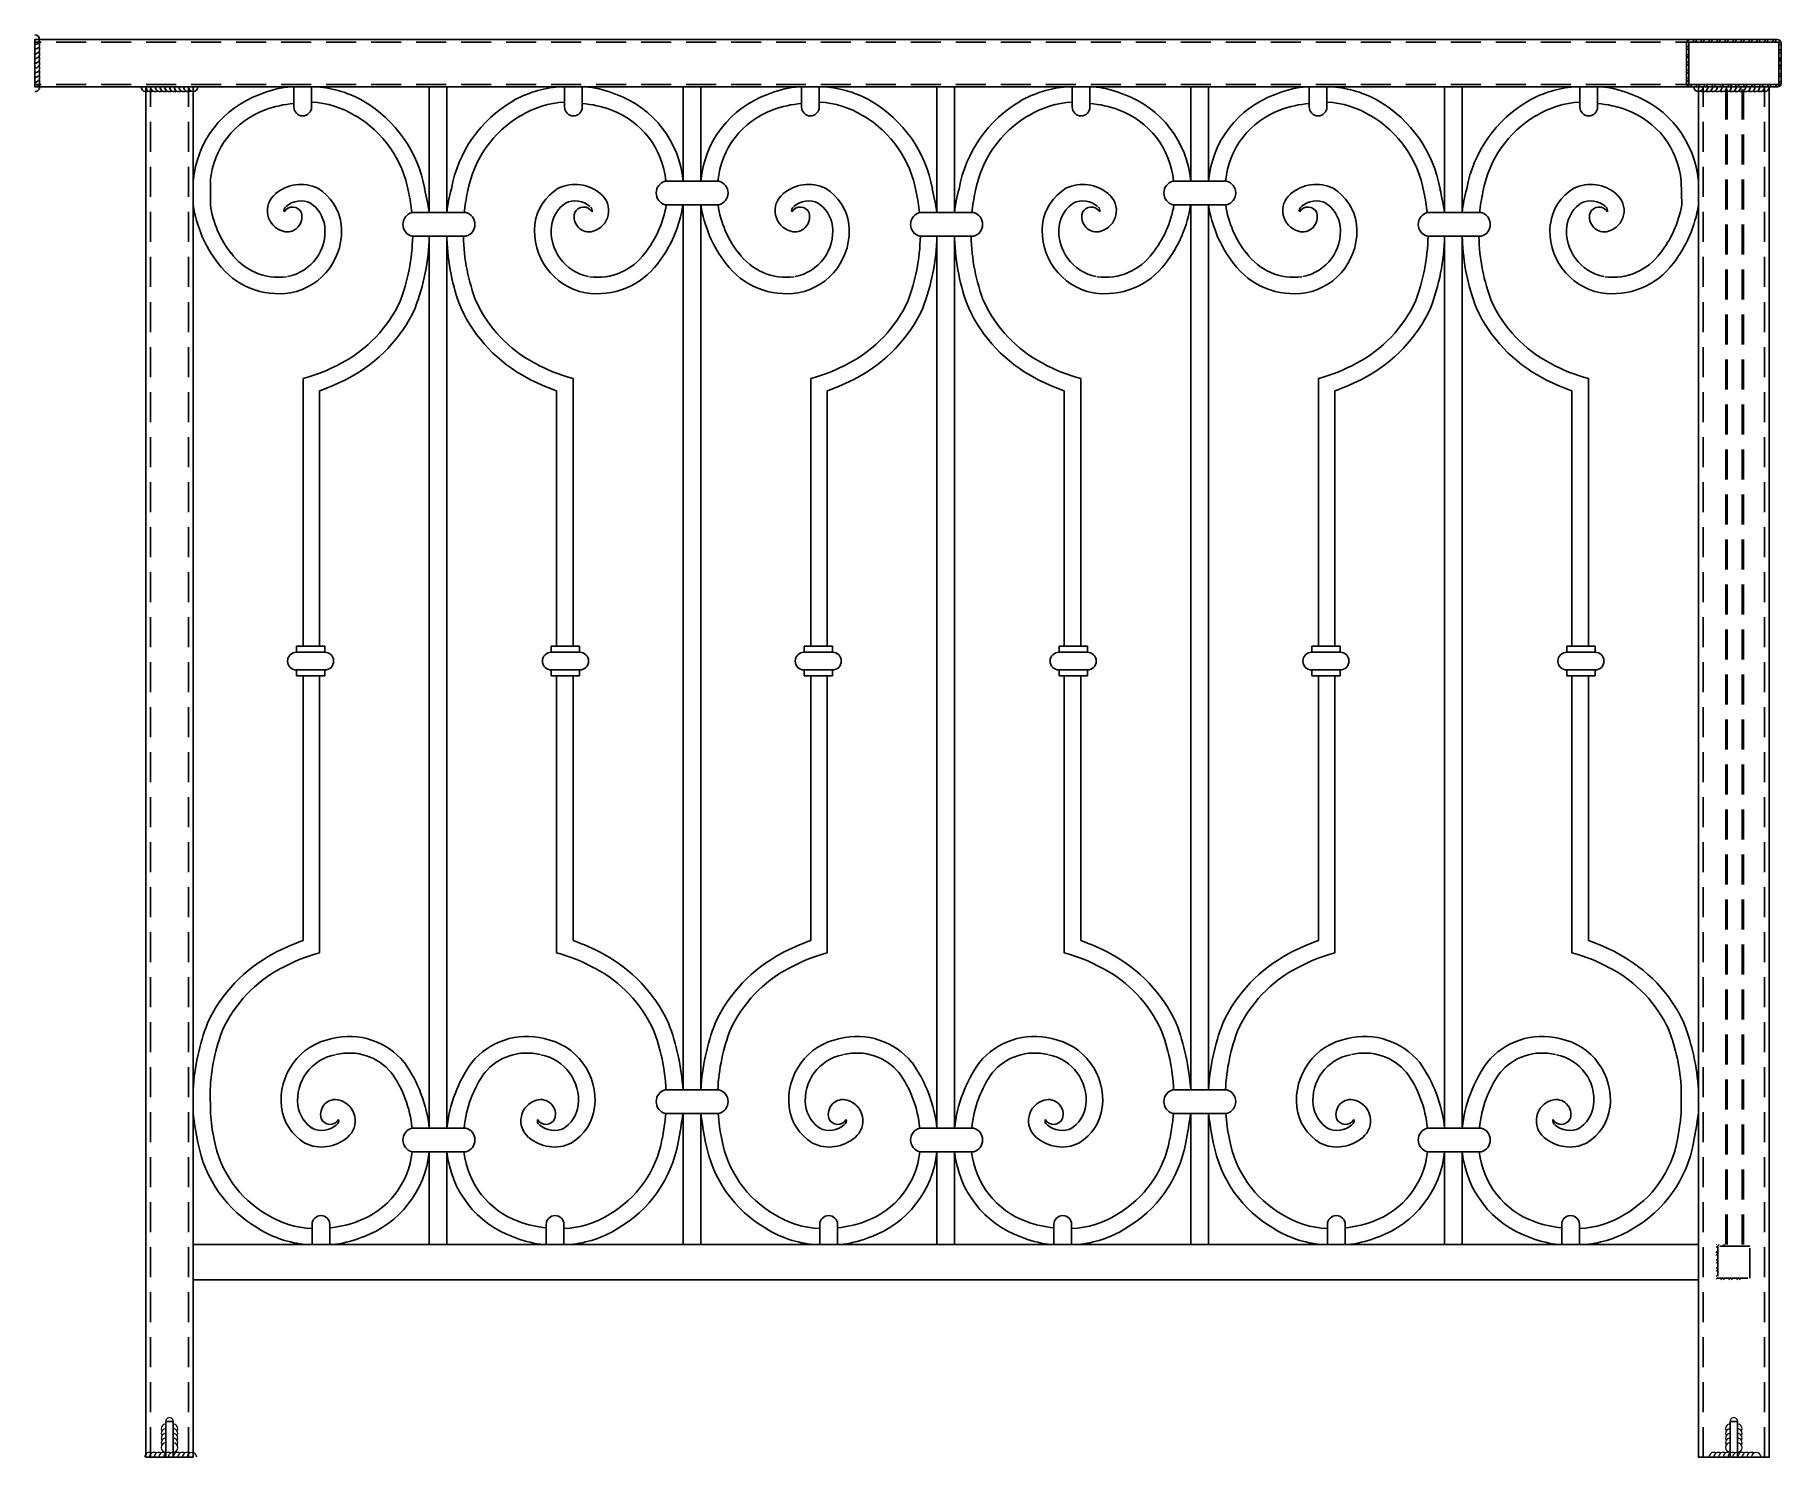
# Model space of a CAD drawing. Header units: millimetres. Extents: x -93 to 1386, y 0 to 1204.
import ezdxf

# ---------------------------------------------------------------- set-up
doc = ezdxf.new("R2010")
doc.units = ezdxf.units.MM
doc.linetypes.add('DASHED', pattern=[19.05, 12.7, -6.35])
for name, color, linetype in [('@F05_Section_Steel', 24, 'Continuous'), ('F01_Section_AL', 92, 'Continuous'), ('F01_Section_Alu.E', 92, 'Continuous'), ('F22_Dim', 9, 'Continuous'), ('F_Submate_Other', 250, 'Continuous'), ('XX', 6, 'DASHED')]:
    doc.layers.add(name, color=color, linetype=linetype)
doc.layers.add('JY-11填充层', color=8, linetype='Continuous', lineweight=5)
pattern_1 = [(45, (-4721827.917, -2143595.9196), (-3.3675960454, 3.3675960454), []), (45, (-4721825.6718, -2143595.9196), (-3.3675960454, 3.3675960454), [])]

# ---------------------------------------------------------------- blocks, each defined once
blk = doc.blocks.new('肋板侧')
at = {"layer": '@F05_Section_Steel', "ltscale": 10}
blk.add_lwpolyline([(-3, 0), (3, 0), (3, 30), (-3, 30)], close=True, dxfattribs=at)
at = {"layer": 'JY-11填充层'}
blk.add_lwpolyline([(1, 30), (3, 30, 1.147558), (-3, 30)], format="xyb", close=True, dxfattribs=at)
for centre, start, end in [((-3, 24), 90, 210), ((-3, 20), 90, 210), ((-3, 16), 90, 210), ((-3, 12), 90, 210), ((3, 24), 330, 90), ((3, 20), 330, 90), ((3, 16), 330, 90), ((3, 12), 330, 90), ((-17, 0), 60, 180), ((-13, 0), 60, 180), ((-9, 0), 60, 180), ((-5, 0), 60, 180), ((-3, 8), 90, 270), ((-1, 0), 60, 180), ((3, 0), 60, 180), ((3, 8), 270, 90), ((7, 0), 60, 180), ((11, 0), 60, 180), ((15, 0), 60, 180), ((19, 0), 0, 180)]:
    blk.add_arc(centre, 4, start, end, dxfattribs=at)
blk = doc.blocks.new('*U9')
at = {"layer": 'F_Submate_Other', "color": 8, "extrusion": (7.4988e-33, 1.22465e-16, -1)}
for centre, end in [((-4, 0), 0), ((-8, 0), 300), ((-12, 0), 300), ((-16, 0), 300), ((-20, 0), 300), ((-24, 0), 300), ((-28, 0), 300), ((-32, 0), 300), ((-36, 0), 300), ((-40, 0), 300), ((-44, 0), 300)]:
    blk.add_arc(centre, 4, 180, end, dxfattribs=at)
blk = doc.blocks.new('*U10')
at = {"layer": 'F_Submate_Other', "color": 8, "extrusion": (7.4988e-33, 1.22465e-16, -1)}
for centre, end in [((-4, 0), 0), ((-8, 0), 300), ((-12, 0), 300), ((-16, 0), 300), ((-20, 0), 300), ((-24, 0), 300), ((-28, 0), 300), ((-32, 0), 300), ((-36, 0), 300), ((-40, 0), 300), ((-44, 0), 300), ((-48, 0), 300), ((-52, 0), 300), ((-56, 0), 300), ((-60, 0), 300)]:
    blk.add_arc(centre, 4, 180, end, dxfattribs=at)
blk = doc.blocks.new('铁4花格1')
at = {"layer": 'F22_Dim'}
for p, q in [((515.5, -79.8), (515.5, 0)), ((530.5, -79.8), (530.5, 0)), ((415.1, 0), (415.1, -17)), ((430.1, 0), (430.1, -17)), ((500.4, -79.8), (545.9, -79.8)), ((545.9, -99.8), (500.4, -99.8)), ((515.5, -849), (515.5, -99.8)), ((530.5, -849), (530.5, -99.8)), ((422.3, -247), (422.3, -473.6)), ((408.3, -257.2), (408.3, -473.6)), ((403.9, -473.6), (403.9, -478.6)), ((403.9, -473.6), (427.9, -473.6)), ((403.9, -478.6), (427.9, -478.6)), ((427.9, -473.6), (427.9, -478.6)), ((403.9, -498.6), (403.9, -493.6)), ((403.9, -493.6), (427.9, -493.6)), ((403.9, -498.6), (427.9, -498.6)), ((408.3, -733), (408.3, -498.6)), ((422.3, -722.8), (422.3, -498.6)), ((427.9, -498.6), (427.9, -493.6)), ((500.4, -849), (545.9, -849)), ((545.9, -869), (500.4, -869)), ((515.5, -980), (515.5, -869)), ((530.5, -980), (530.5, -869)), ((399.6, -980), (399.6, -963)), ((414.6, -980), (414.6, -963)), ((419.6, -980), (394.6, -980))]:
    blk.add_line(p, q, dxfattribs=at)
for centre, radius, start, end in [((425.8, -105.6), 108.3, 120.2928, 169.7252), ((416.6, -90.3), 90.5, 93.9655, 120.1807), ((419.1, -91.5), 78.7, 92.923, 121.4472), ((421.4, -109.6), 96, 69.9676, 84.824), ((423, -94.2), 94.9, 67.7487, 82.5386), ((429.3, -87.6), 86.5, 5.1334, 69.9388), ((425.8, -105.6), 94.3, 120.4398, 169.7683), ((422.6, -17), 7.5, 180, 0), ((430.5, -85.9), 70.6, 4.9661, 70.3202), ((440.6, -119.3), 125.8, 164.7991, 174.1456), ((431.2, -121.4), 41.5, 121.0051, 172.7579), ((424.1, -115.6), 33.1, 48.9299, 115.6109), ((503.1, -89.8), 10.4, 105.0629, 254.9371), ((543.2, -89.8), 10.4, 285.0629, 74.9371), ((511, -126.1), 181.9, 168.2726, 173.7805), ((431.2, -121.4), 27.5, 121.0051, 172.7579), ((424.1, -115.6), 19.1, 48.9299, 115.6109), ((431.2, -110), 8.33, 30.8842, 155.7917), ((434.3, -104.7), 4.23, 346.3099, 50.3955), ((434.3, -104.7), 18.2, 285.7344, 50.3955), ((411, -84.3), 91.6, 321.5714, 350.2734), ((408.4, -83.2), 108.3, 322.2805, 351.1506), ((442.7, -122.2), 53, 173.3628, 259.3449), ((442.7, -122.2), 39, 173.3628, 259.3449), ((435.8, -110.1), 12.6, 163.8432, 285.7786), ((493.8, -123.1), 178.4, 181.7653, 201.135), ((493.8, -123.1), 164.4, 181.1787, 201.135), ((443.1, -111.8), 49.4, 262.015, 324.469), ((443.1, -111.8), 63.3, 260.6553, 323.595), ((442.7, -133.9), 127.1, 204.8921, 242.176), ((442.7, -133.9), 113.1, 204.8921, 242.176), ((464.1, -97), 155.7, 241.6243, 254.4371), ((457.7, -110.4), 154.9, 241.3171, 251.4066), ((403.9, -486.1), 7.5, 90, 270), ((427.9, -486.1), 7.5, 270, 90), ((372.9, -869.6), 154.9, 61.3171, 71.4066), ((366.5, -883), 155.7, 61.6243, 74.4371), ((387.9, -846.1), 127.1, 24.8921, 62.176), ((387.9, -846.1), 113.1, 24.8921, 62.176), ((336.8, -856.9), 164.4, 2.7576, 21.135), ((318.2, -862.4), 197.7, 3.8856, 20.6809), ((383.2, -864.4), 60.5, 76.0724, 140.503), ((387.9, -857.8), 53, 353.3628, 79.3449), ((432.1, -893.8), 117.3, 144.6447, 174.0059), ((383.2, -864.4), 46.5, 76.0724, 140.503), ((387.9, -857.8), 39, 353.3628, 79.3449), ((426.7, -890.9), 97.2, 144.2294, 174.4747), ((396.3, -875.3), 18.2, 105.7344, 230.3955), ((394.8, -869.9), 12.6, 343.8432, 105.7786), ((503.1, -859), 10.4, 105.0629, 254.9371), ((543.2, -859), 10.4, 285.0629, 74.9371), ((399.4, -858.6), 27.5, 301.0051, 352.7579), ((399.4, -858.6), 41.5, 301.0051, 352.7579), ((336.8, -856.9), 164.4, 348.1087, 355.7835), ((-287.8, -747.9), 812.3, 349.6571, 351.4216), ((396.3, -875.3), 4.23, 166.3099, 230.3955), ((399.4, -870), 8.33, 210.8842, 335.7917), ((406.5, -864.4), 19.1, 228.9299, 295.6109), ((400.8, -893.1), 85.7, 185.6255, 250.0966), ((400.1, -894.1), 70.6, 186.0507, 250.3202), ((406.5, -864.4), 33.1, 228.9299, 295.6109), ((406.9, -874.7), 92.2, 299.9049, 349.7238), ((406.9, -874.7), 106.1, 299.7543, 349.6858), ((409.2, -870.4), 96, 249.9676, 264.2773), ((407.1, -963), 7.5, 0, 180), ((411.1, -887.5), 79.1, 272.5837, 301.9304), ((407.6, -885.8), 94.9, 247.7487, 262.1984), ((411.5, -887.8), 92.6, 275.0849, 301.3432)]:
    blk.add_arc(centre, radius, start, end, dxfattribs=at)
blk = doc.blocks.new('铁花四2')
at = {"layer": 'F22_Dim'}
for p, q in [((-16, -106.4), (-16, 0)), ((-1, -106.4), (-1, 0)), ((-130.7, 0), (-130.7, -17)), ((-115.7, 0), (-115.7, -17)), ((-16, -106.4), (-16, -75.1)), ((-1, -106.4), (-1, -75.1)), ((15, -106.4), (-30.5, -106.4)), ((-30.5, -126.4), (15, -126.4)), ((-16, -881.5), (-16, -126.4)), ((-1, -881.5), (-1, -126.4)), ((-122.9, -247), (-122.9, -473.6)), ((-108.9, -257.2), (-108.9, -473.6)), ((-104.5, -473.6), (-128.5, -473.6)), ((-128.5, -473.6), (-128.5, -478.6)), ((-104.5, -478.6), (-128.5, -478.6)), ((-104.5, -473.6), (-104.5, -478.6)), ((-104.5, -493.6), (-128.5, -493.6)), ((-128.5, -498.6), (-128.5, -493.6)), ((-104.5, -498.6), (-128.5, -498.6)), ((-122.9, -722.8), (-122.9, -498.6)), ((-108.9, -733), (-108.9, -498.6)), ((-104.5, -498.6), (-104.5, -493.6)), ((-16, -881.5), (-16, -842.1)), ((15, -881.5), (-30.5, -881.5)), ((-30.5, -901.5), (15, -901.5)), ((-16, -980), (-16, -901.5)), ((-1, -980), (-1, -901.5)), ((-115.2, -980), (-115.2, -963)), ((-100.2, -980), (-100.2, -963)), ((-120.2, -980), (-95.2, -980))]:
    blk.add_line(p, q, dxfattribs=at)
for centre, radius, start, end in [((-130.1, -87.3), 86.2, 110.0092, 175.0016), ((-123.6, -94.2), 94.9, 97.4614, 112.2513), ((-122, -109.6), 96, 95.176, 110.0324), ((-119.7, -91.5), 78.7, 58.5528, 87.077), ((-117.2, -90.3), 90.5, 59.8193, 86.0345), ((-126.4, -105.6), 108.3, 10.2748, 59.7072), ((-131.1, -85.9), 70.6, 109.6798, 175.0339), ((-123.2, -17), 7.5, 180, 0), ((-126.4, -105.6), 94.3, 10.2317, 59.5602), ((-124.7, -115.6), 33.1, 64.3891, 131.0701), ((-131.8, -121.4), 41.5, 7.2421, 58.9949), ((-262.3, -142.8), 248.9, 8.3994, 13.1211), ((-110.2, -83.8), 107, 188.5963, 217.8074), ((-119.5, -89.1), 82.5, 187.4591, 219.2257), ((-134.9, -104.7), 18.2, 129.6045, 254.2656), ((-134.9, -104.7), 4.23, 129.6045, 193.6901), ((-131.8, -110), 8.33, 24.2083, 149.1158), ((-124.7, -115.6), 19.1, 64.3891, 131.0701), ((-131.8, -121.4), 27.5, 7.2421, 58.9949), ((-211.6, -126.1), 181.9, 6.2195, 11.7274), ((-136.4, -110.1), 12.6, 254.2214, 16.1568), ((-143.3, -122.2), 39, 280.6551, 6.6372), ((-143.3, -122.2), 53, 280.6551, 6.6372), ((-27.9, -116.4), 10.4, 105.0629, 254.9371), ((12.3, -116.4), 10.4, 285.0629, 74.9371), ((-194.4, -123.1), 164.4, 338.865, 358.8213), ((-195.4, -122.8), 179.4, 338.8927, 358.8281), ((-143.7, -111.8), 49.4, 215.531, 277.985), ((-143.8, -111.8), 63.3, 216.405, 279.3447), ((-143.3, -133.9), 113.1, 297.824, 335.1079), ((-143.3, -133.9), 127.1, 297.824, 335.1079), ((-164.7, -97), 155.7, 285.5629, 298.3757), ((-158.3, -110.4), 154.9, 288.5934, 298.6829), ((-128.5, -486.1), 7.5, 90, 270), ((-104.5, -486.1), 7.5, 270, 90), ((-73.5, -869.6), 154.9, 108.5934, 118.6829), ((-88.5, -846.1), 127.1, 117.824, 155.1079), ((-67.1, -883), 155.7, 105.5629, 118.3757), ((-88.5, -846.1), 113.1, 117.824, 155.1079), ((-22.6, -861.3), 193.8, 159.2354, 176.3623), ((-37.4, -856.9), 164.4, 158.865, 177.2424), ((-88.5, -857.8), 53, 100.6551, 186.6372), ((-83.8, -864.4), 60.5, 39.497, 103.9276), ((-88.5, -857.8), 39, 100.6551, 186.6372), ((-83.8, -864.4), 46.5, 39.497, 103.9276), ((-133.9, -894.4), 118.6, 6.2277, 35.2744), ((-127.3, -890.9), 97.2, 5.5253, 35.7706), ((-95.4, -869.9), 12.6, 74.2214, 196.1568), ((-96.9, -875.3), 18.2, 309.6045, 74.2656), ((344.9, -790.1), 566.5, 188.0047, 190.5338), ((-37.4, -856.9), 164.4, 184.2165, 191.8913), ((-100, -858.6), 41.5, 187.2421, 238.9949), ((-100, -858.6), 27.5, 187.2421, 238.9949), ((-107.1, -864.4), 19.1, 244.3891, 311.0701), ((-100, -870), 8.33, 204.2083, 329.1158), ((-96.9, -875.3), 4.23, 309.6045, 13.6901), ((-27.9, -891.5), 10.4, 105.0629, 254.9371), ((12.3, -891.5), 10.4, 285.0629, 74.9371), ((-107.5, -874.7), 106.1, 190.3142, 240.2457), ((-107.5, -874.7), 92.2, 190.2762, 240.0951), ((-107.1, -864.4), 33.1, 244.3891, 311.0701), ((-100.7, -894.1), 70.6, 289.6798, 353.9493), ((-101.6, -892.9), 86, 289.956, 354.2382), ((-111.7, -887.5), 79.1, 238.0696, 267.4163), ((-107.7, -963), 7.5, 0, 180), ((-109.8, -870.4), 96, 275.7227, 290.0324), ((-112.1, -887.8), 92.6, 238.6568, 264.9151), ((-108.2, -885.8), 94.9, 277.8016, 292.2513)]:
    blk.add_arc(centre, radius, start, end, dxfattribs=at)
blk = doc.blocks.new('铁花左')
at = {"layer": 'F22_Dim'}
for p, q in [((0, -106.4), (0, 0)), ((15, -106.4), (15, 0)), ((-114.7, 0), (-114.7, -17)), ((-99.7, 0), (-99.7, -17)), ((0, -106.4), (0, -75.1)), ((15, -106.4), (15, -75.1)), ((31, -106.4), (-14.5, -106.4)), ((-14.5, -126.4), (31, -126.4)), ((0, -881.5), (0, -126.4)), ((15, -881.5), (15, -126.4)), ((-106.9, -247), (-106.9, -473.6)), ((-92.9, -257.2), (-92.9, -473.6)), ((-88.5, -473.6), (-112.5, -473.6)), ((-112.5, -473.6), (-112.5, -478.6)), ((-88.5, -478.6), (-112.5, -478.6)), ((-88.5, -473.6), (-88.5, -478.6)), ((-88.5, -493.6), (-112.5, -493.6)), ((-112.5, -498.6), (-112.5, -493.6)), ((-88.5, -498.6), (-112.5, -498.6)), ((-106.9, -722.8), (-106.9, -498.6)), ((-92.9, -733), (-92.9, -498.6)), ((-88.5, -498.6), (-88.5, -493.6)), ((0, -881.5), (0, -842.1)), ((31, -881.5), (-14.5, -881.5)), ((-14.5, -901.5), (31, -901.5)), ((0, -980), (0, -901.5)), ((15, -980), (15, -901.5)), ((-99.2, -980), (-99.2, -963)), ((-84.2, -980), (-84.2, -963)), ((-104.2, -980), (-79.2, -980))]:
    blk.add_line(p, q, dxfattribs=at)
for points in [[(-200, -99.8), (-200, -79.8)], [(-185.2, -99.8), (-185.4, -79.8)], [(-200, -869), (-200, -849)], [(-185.4, -869), (-185.6, -849)]]:
    blk.add_lwpolyline(points, dxfattribs=at)
for centre, radius, start, end in [((-114.1, -87.3), 86.2, 110.0092, 175.0016), ((-107.6, -94.2), 94.9, 97.4614, 112.2513), ((-106, -109.6), 96, 95.176, 110.0324), ((-103.7, -91.5), 78.7, 58.5528, 87.077), ((-101.2, -90.3), 90.5, 59.8193, 86.0345), ((-110.4, -105.6), 108.3, 10.2748, 59.7072), ((-115.1, -85.9), 70.6, 109.6798, 175.0339), ((-107.2, -17), 7.5, 180, 0), ((-110.4, -105.6), 94.3, 10.2317, 59.5602), ((-108.7, -115.6), 33.1, 64.3891, 131.0701), ((-115.8, -121.4), 41.5, 7.2421, 58.9949), ((-246.3, -142.8), 248.9, 8.3994, 13.1211), ((-94.2, -83.8), 107, 188.5963, 217.8074), ((-103.5, -89.1), 82.5, 187.4591, 219.2257), ((-118.9, -104.7), 18.2, 129.6045, 254.2656), ((-118.9, -104.7), 4.23, 129.6045, 193.6901), ((-115.8, -110), 8.33, 24.2083, 149.1158), ((-108.7, -115.6), 19.1, 64.3891, 131.0701), ((-115.8, -121.4), 27.5, 7.2421, 58.9949), ((-195.6, -126.1), 181.9, 6.2195, 11.7274), ((-120.4, -110.1), 12.6, 254.2214, 16.1568), ((-127.3, -122.2), 39, 280.6551, 6.6372), ((-127.3, -122.2), 53, 280.6551, 6.6372), ((-11.9, -116.4), 10.4, 105.0629, 254.9371), ((28.3, -116.4), 10.4, 285.0629, 74.9371), ((-178.4, -123.1), 164.4, 338.865, 358.8213), ((-179.4, -122.8), 179.4, 338.8927, 358.8281), ((-127.7, -111.8), 49.4, 215.531, 277.985), ((-127.8, -111.8), 63.3, 216.405, 279.3447), ((-127.3, -133.9), 113.1, 297.824, 335.1079), ((-127.3, -133.9), 127.1, 297.824, 335.1079), ((-148.7, -97), 155.7, 285.5629, 298.3757), ((-142.3, -110.4), 154.9, 288.5934, 298.6829), ((-112.5, -486.1), 7.5, 90, 270), ((-88.5, -486.1), 7.5, 270, 90), ((-57.5, -869.6), 154.9, 108.5934, 118.6829), ((-72.5, -846.1), 127.1, 117.824, 155.1079), ((-51.1, -883), 155.7, 105.5629, 118.3757), ((-72.5, -846.1), 113.1, 117.824, 155.1079), ((-6.6, -861.3), 193.8, 159.2354, 176.3623), ((-21.4, -856.9), 164.4, 158.865, 177.2424), ((-72.5, -857.8), 53, 100.6551, 186.6372), ((-67.8, -864.4), 60.5, 39.497, 103.9276), ((-72.5, -857.8), 39, 100.6551, 186.6372), ((-67.8, -864.4), 46.5, 39.497, 103.9276), ((-117.9, -894.4), 118.6, 6.2277, 35.2744), ((-111.3, -890.9), 97.2, 5.5253, 35.7706), ((-79.4, -869.9), 12.6, 74.2214, 196.1568), ((-80.9, -875.3), 18.2, 309.6045, 74.2656), ((360.9, -790.1), 566.5, 188.0047, 190.5338), ((-21.4, -856.9), 164.4, 184.2165, 191.8913), ((-84, -858.6), 41.5, 187.2421, 238.9949), ((-84, -858.6), 27.5, 187.2421, 238.9949), ((-91.1, -864.4), 19.1, 244.3891, 311.0701), ((-84, -870), 8.33, 204.2083, 329.1158), ((-80.9, -875.3), 4.23, 309.6045, 13.6901), ((-11.9, -891.5), 10.4, 105.0629, 254.9371), ((28.3, -891.5), 10.4, 285.0629, 74.9371), ((-91.5, -874.7), 106.1, 190.3142, 240.2457), ((-91.5, -874.7), 92.2, 190.2762, 240.0951), ((-91.1, -864.4), 33.1, 244.3891, 311.0701), ((-84.7, -894.1), 70.6, 289.6798, 353.9493), ((-85.6, -892.9), 86, 289.956, 354.2382), ((-95.7, -887.5), 79.1, 238.0696, 267.4163), ((-91.7, -963), 7.5, 0, 180), ((-93.8, -870.4), 96, 275.7227, 290.0324), ((-96.1, -887.8), 92.6, 238.6568, 264.9151), ((-92.2, -885.8), 94.9, 277.8016, 292.2513)]:
    blk.add_arc(centre, radius, start, end, dxfattribs=at)
blk = doc.blocks.new('铁花右')
at = {"layer": 'F22_Dim'}
for p, q in [((0, 0), (0, -17)), ((15, 0), (15, -17)), ((7.2, -247), (7.2, -473.6)), ((-6.8, -257.2), (-6.8, -473.6)), ((-11.1, -473.6), (-11.1, -478.6)), ((-11.1, -473.6), (12.9, -473.6)), ((-11.1, -478.6), (12.9, -478.6)), ((12.9, -473.6), (12.9, -478.6)), ((-11.1, -498.6), (-11.1, -493.6)), ((-11.1, -493.6), (12.9, -493.6)), ((-11.1, -498.6), (12.9, -498.6)), ((-6.8, -733), (-6.8, -498.6)), ((7.2, -722.8), (7.2, -498.6)), ((12.9, -498.6), (12.9, -493.6)), ((-15.4, -980), (-15.4, -963)), ((-0.4, -980), (-0.4, -963)), ((4.6, -980), (-20.4, -980))]:
    blk.add_line(p, q, dxfattribs=at)
for points in [[(86.2, -99.8), (85.8, -79.8)], [(100.4, -99.8), (100.4, -79.8)], [(85.7, -869), (85.9, -849)], [(100.4, -849), (100.4, -869)]]:
    blk.add_lwpolyline(points, dxfattribs=at)
for centre, radius, start, end in [((10.7, -105.6), 108.3, 120.2928, 169.7252), ((1.6, -90.3), 90.5, 93.9655, 120.1807), ((4, -91.5), 78.7, 92.923, 121.4472), ((6.3, -109.6), 96, 69.9676, 84.824), ((8, -94.2), 94.9, 67.7487, 82.5386), ((14.3, -87.6), 86.5, 5.1334, 69.9388), ((10.7, -105.6), 94.3, 120.4398, 169.7683), ((7.5, -17), 7.5, 180, 0), ((15.4, -85.9), 70.6, 4.9661, 70.3202), ((25.5, -119.3), 125.8, 164.7991, 174.1456), ((16.2, -121.4), 41.5, 121.0051, 172.7579), ((9.1, -115.6), 33.1, 48.9299, 115.6109), ((95.9, -126.1), 181.9, 168.2726, 173.7805), ((16.2, -121.4), 27.5, 121.0051, 172.7579), ((9.1, -115.6), 19.1, 48.9299, 115.6109), ((16.2, -110), 8.33, 30.8842, 155.7917), ((19.2, -104.7), 4.23, 346.3099, 50.3955), ((19.2, -104.7), 18.2, 285.7344, 50.3955), ((-4, -84.3), 91.6, 321.5714, 350.2734), ((-6.6, -83.2), 108.3, 322.2805, 351.1506), ((27.6, -122.2), 53, 173.3628, 259.3449), ((27.6, -122.2), 39, 173.3628, 259.3449), ((20.7, -110.1), 12.6, 163.8432, 285.7786), ((78.8, -123.1), 178.4, 181.7653, 201.135), ((78.8, -123.1), 164.4, 181.1787, 201.135), ((28, -111.8), 49.4, 262.015, 324.469), ((28.1, -111.8), 63.3, 260.6553, 323.595), ((27.6, -133.9), 127.1, 204.8921, 242.176), ((27.6, -133.9), 113.1, 204.8921, 242.176), ((49, -97), 155.7, 241.6243, 254.4371), ((42.6, -110.4), 154.9, 241.3171, 251.4066), ((-11.1, -486.1), 7.5, 90, 270), ((12.9, -486.1), 7.5, 270, 90), ((-42.1, -869.6), 154.9, 61.3171, 71.4066), ((-48.5, -883), 155.7, 61.6243, 74.4371), ((-27.1, -846.1), 127.1, 24.8921, 62.176), ((-27.1, -846.1), 113.1, 24.8921, 62.176), ((-78.3, -856.9), 164.4, 2.7576, 21.135), ((-96.8, -862.4), 197.7, 3.8856, 20.6809), ((-31.9, -864.4), 60.5, 76.0724, 140.503), ((-27.1, -857.8), 53, 353.3628, 79.3449), ((17, -893.8), 117.3, 144.6447, 174.0059), ((-31.9, -864.4), 46.5, 76.0724, 140.503), ((-27.1, -857.8), 39, 353.3628, 79.3449), ((11.6, -890.9), 97.2, 144.2294, 174.4747), ((-18.7, -875.3), 18.2, 105.7344, 230.3955), ((-20.2, -869.9), 12.6, 343.8432, 105.7786), ((-15.7, -858.6), 27.5, 301.0051, 352.7579), ((-15.7, -858.6), 41.5, 301.0051, 352.7579), ((-78.3, -856.9), 164.4, 348.1087, 355.7835), ((-702.8, -747.9), 812.3, 349.6571, 351.4216), ((-18.7, -875.3), 4.23, 166.3099, 230.3955), ((-15.7, -870), 8.33, 210.8842, 335.7917), ((-8.6, -864.4), 19.1, 228.9299, 295.6109), ((-14.3, -893.1), 85.7, 185.6255, 250.0966), ((-15, -894.1), 70.6, 186.0507, 250.3202), ((-8.6, -864.4), 33.1, 228.9299, 295.6109), ((-8.1, -874.7), 92.2, 299.9049, 349.7238), ((-8.1, -874.7), 106.1, 299.7543, 349.6858), ((-5.9, -870.4), 96, 249.9676, 264.2773), ((-7.9, -963), 7.5, 0, 180), ((-4, -887.5), 79.1, 272.5837, 301.9304), ((-7.5, -885.8), 94.9, 247.7487, 262.1984), ((-3.6, -887.8), 92.6, 275.0849, 301.3432)]:
    blk.add_arc(centre, radius, start, end, dxfattribs=at)

msp = doc.modelspace()

# ---------------------------------------------------------------- hatches: boundary and pattern name
at = {"layer": 'JY-11填充层'}
h = msp.add_hatch(dxfattribs=at)
h.set_pattern_fill('ANSI32', color=256)
h.set_pattern_definition([(45, (-4702647.6914, -2170880.601), (-3.3675960454, 3.3675960454), []), (45, (-4702645.4464, -2170880.601), (-3.3675960454, 3.3675960454), [])])
h.paths.add_polyline_path([(1383, 1200), (1309, 1200, 0.414214), (1306, 1197), (1306, 1163, 0.414214), (1309, 1160), (1383, 1160, 0.414214), (1386, 1163), (1386, 1197, 0.414214)])
h.paths.add_polyline_path([(1384, 1198), (1384, 1162), (1308, 1162), (1308, 1198)], flags=16)
at = {"layer": 'XX', "ltscale": 2}
h = msp.add_hatch(dxfattribs=at)
h.set_pattern_fill('ANSI32', color=256)
h.set_pattern_definition(pattern_1)
h.paths.add_polyline_path([(1339, 151.5), (1332.5, 151.5), (1332.5, 178.5), (1339, 178.5), (1339, 180), (1331, 180), (1331, 150), (1339, 150)])
h = msp.add_hatch(dxfattribs=at)
h.set_pattern_fill('ANSI32', color=256)
h.set_pattern_definition(pattern_1)
h.paths.add_polyline_path([(1353, 151.5), (1339, 151.5), (1339, 150), (1353, 150)])

# ---------------------------------------------------------------- linework, layer by layer
at = {"layer": '@F05_Section_Steel'}
msp.add_line((41, 1109.6), (41, 1089.6), dxfattribs=at)
for points in [[(1362.4, 1200), (-93, 1200), (-93, 1160), (1362.8, 1160)], [(1376, 1160), (1316, 1160), (1316, 0), (1376, 0), (1376, 1160), (1376, 1160)]]:
    msp.add_lwpolyline(points, dxfattribs=at)
at = {"layer": '@F05_Section_Steel', "elevation": 0}
msp.add_lwpolyline([(1386, 1197), (1386, 1163, -0.414214), (1383, 1160), (1309, 1160, -0.414214), (1306, 1163), (1306, 1197, -0.414214), (1309, 1200), (1383, 1200, -0.414214)], format="xyb", close=True, dxfattribs=at)
msp.add_lwpolyline([(1384, 1198), (1384, 1162), (1308, 1162), (1308, 1198)], close=True, dxfattribs=at)
at = {"layer": '@F05_Section_Steel'}
msp.add_lwpolyline([(41, 1160), (41, 0), (1, 0), (1, 1160)], close=True, dxfattribs=at)
at = {"layer": 'F01_Section_AL', "linetype": 'ByBlock', "lineweight": -2}
msp.add_lwpolyline([(41, 180), (1316.1, 180), (1316.1, 150), (41, 150)], close=True, dxfattribs=at)
at = {"layer": 'F22_Dim'}
for p, q in [((135.7, 180), (160.7, 180)), ((1221.6, 180), (1196.6, 180))]:
    msp.add_line(p, q, dxfattribs=at)
at = {"layer": 'XX', "ltscale": 2}
for p, q in [((1360.2, 1198, 0), (-93, 1198, 0)), ((1360.2, 1162, 0), (-93, 1162, 0)), ((5, 0), (5, 1160, 0)), ((37, 0), (37, 1160, 0)), ((1320, 0), (1320, 1160, 0)), ((1339.2, 180, 0), (1339.2, 1160, 0)), ((1340.4, 180, 0), (1340.4, 1160, 0)), ((1353, 180, 0), (1353, 1160, 0)), ((1354.2, 180, 0), (1354.2, 1160, 0)), ((1372, 0), (1372, 1160, 0))]:
    msp.add_line(p, q, dxfattribs=at)
at = {"layer": 'XX', "ltscale": 2, "elevation": 0}
msp.add_lwpolyline([(1332.5, 178.5), (1332.5, 151.5), (1359.5, 151.5), (1359.5, 178.5)], close=True, dxfattribs=at)

# ---------------------------------------------------------------- block references
at = {"color": 1}
for name, p in [('铁花左', (241, 1160)), ('铁花右', (1215.6, 1160))]:
    msp.add_blockref(name, p, dxfattribs=at)
for p in [(21, 0), (1346, 0)]:
    msp.add_blockref('肋板侧', p)
at = {"layer": 'F01_Section_Alu.E', "xscale": -1, "rotation": 90}
msp.add_blockref('*U9', (-93, 1204), dxfattribs=at)
at = {"layer": 'F01_Section_Alu.E', "xscale": -1}
msp.add_blockref('*U9', (45, 1160), dxfattribs=at)
at = {"layer": 'F01_Section_Alu.E'}
msp.add_blockref('*U10', (1312, 1160), dxfattribs=at)
at = {"layer": 'F22_Dim'}
for name, p in [('铁4花格1', (-59.5, 1160)), ('铁花四2', (687, 1160)), ('铁4花格1', (370.5, 1160)), ('铁花四2', (1117, 1160))]:
    msp.add_blockref(name, p, dxfattribs=at)

doc.saveas('drawing.dxf')
